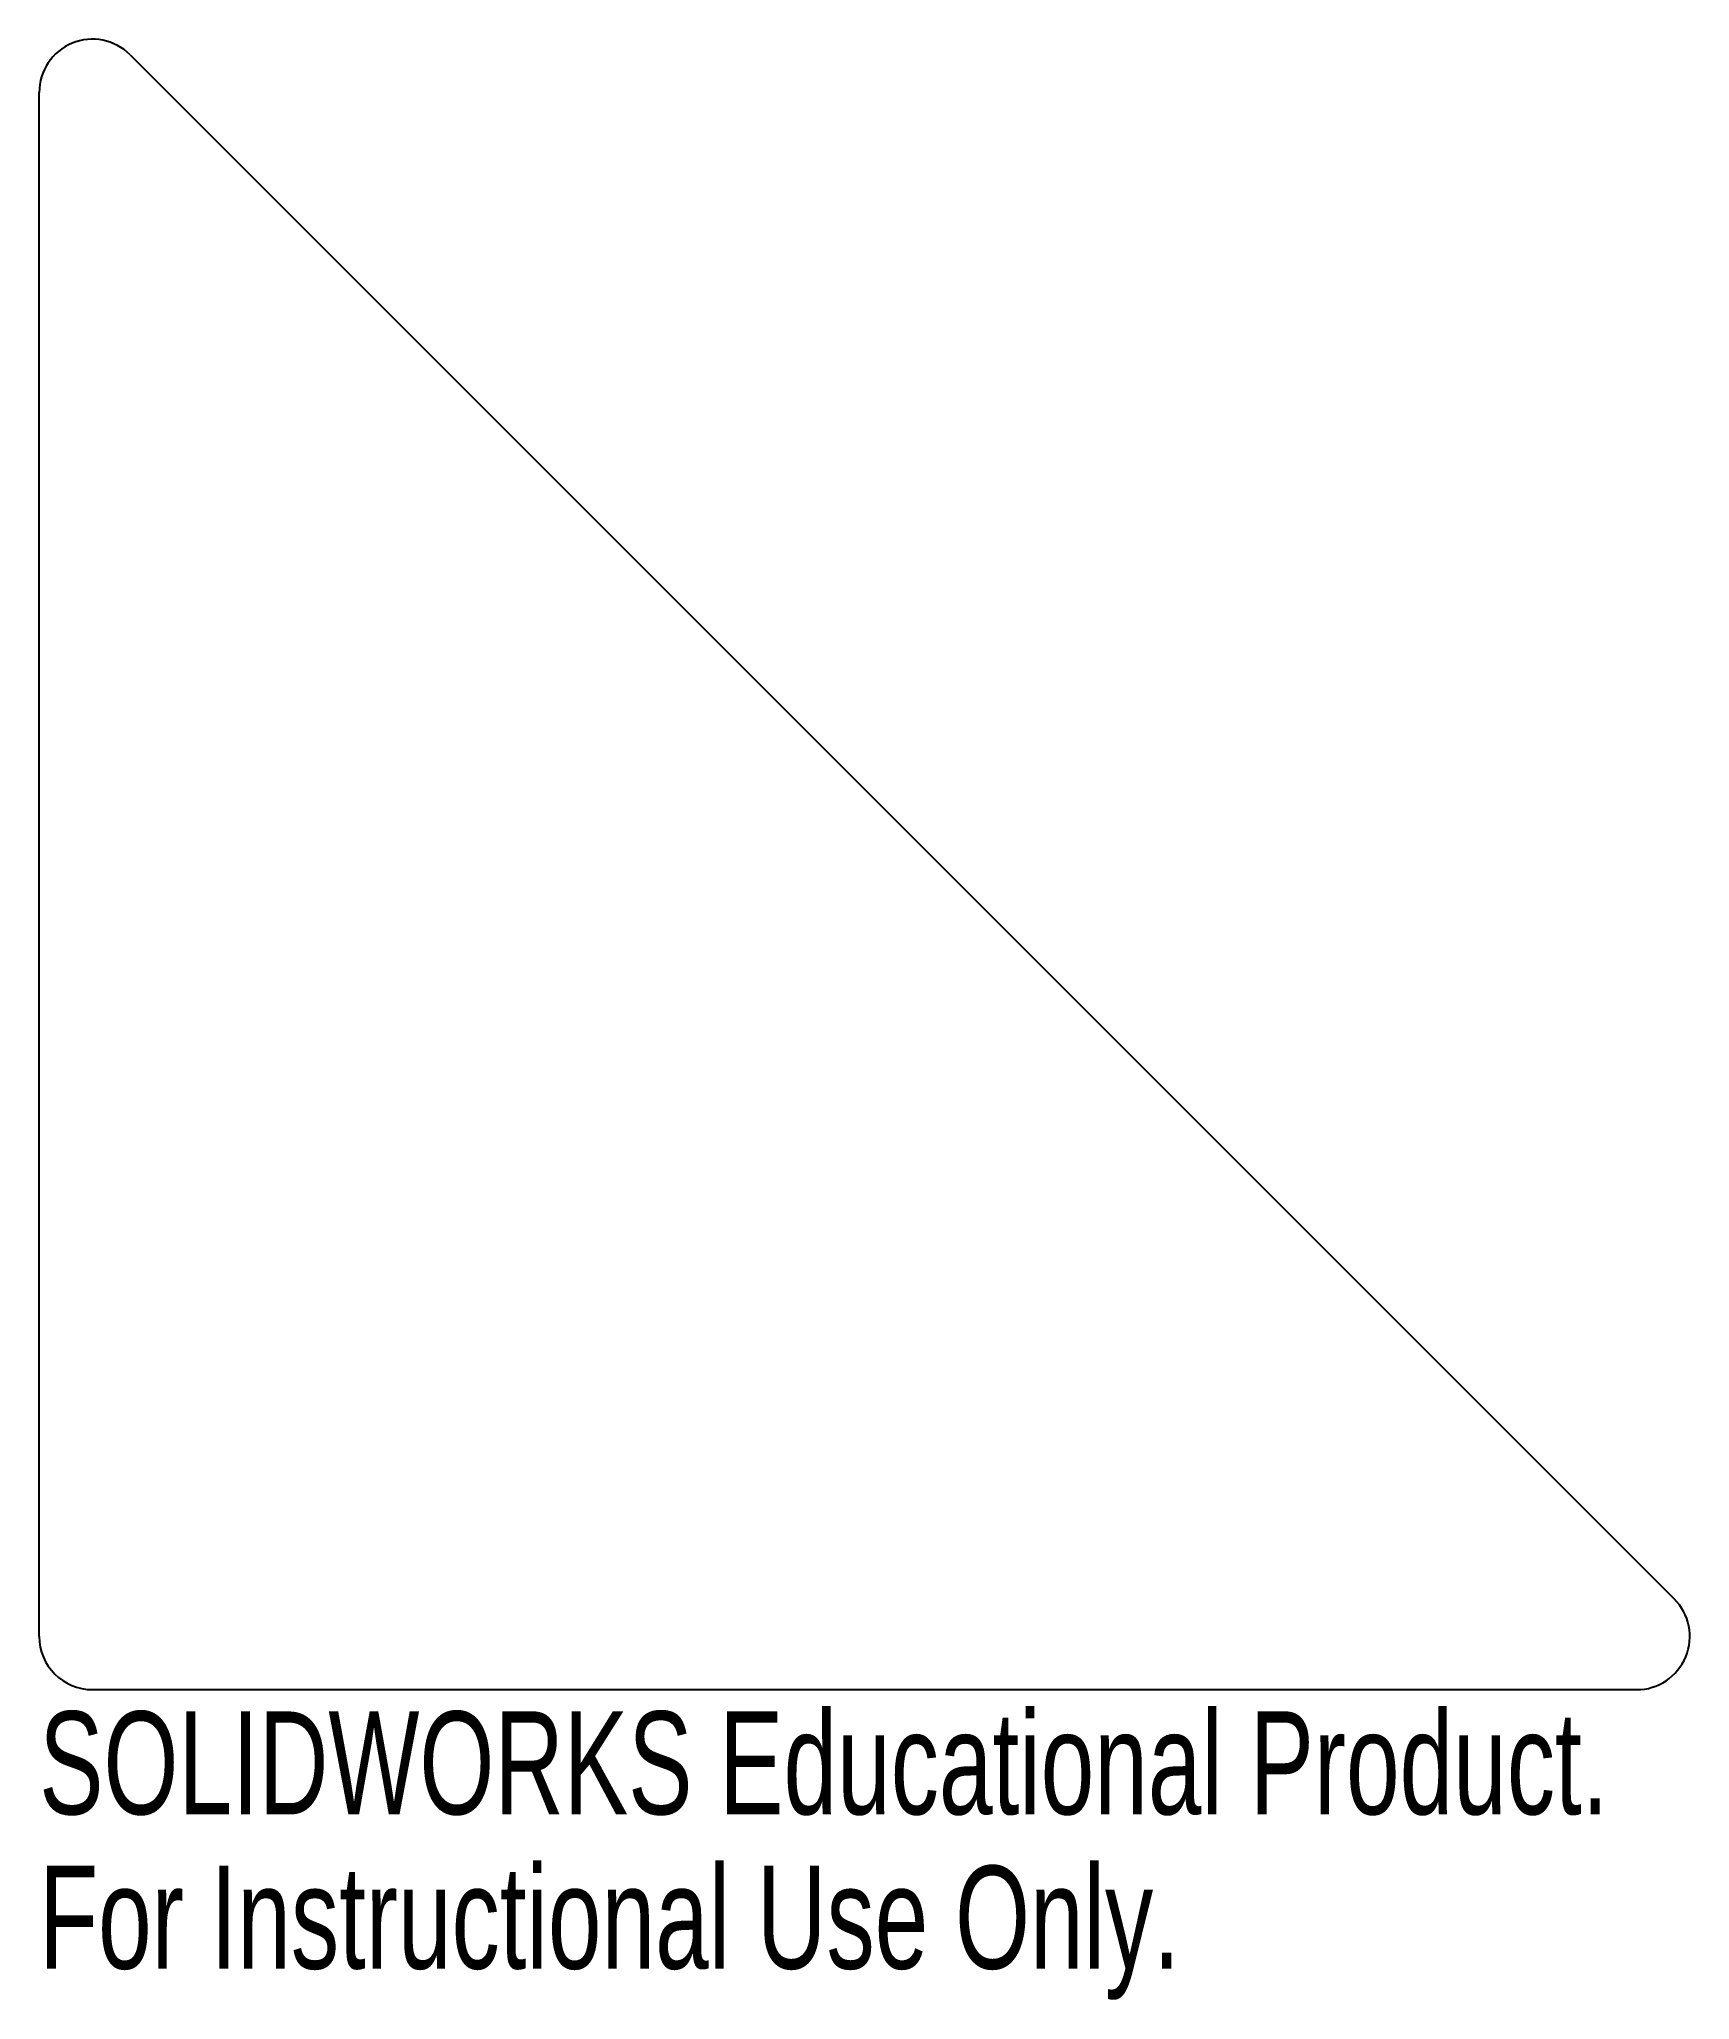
# Model space of a CAD drawing. Header units: millimetres. Extents: x 0 to 77.5, y -14.6 to 77.5.
import ezdxf

# ---------------------------------------------------------------- set-up
doc = ezdxf.new("R2010")
doc.units = ezdxf.units.MM
doc.styles.add('SLDTEXTSTYLE0', font='TXT', dxfattribs={"width": 0.7})

msp = doc.modelspace()

# ---------------------------------------------------------------- linework, layer by layer
at = {"color": 7, "linetype": 'Continuous', "lineweight": 25}
for p, q in [((4.268, 76.763), (76.763, 4.268)), ((0, 2.5), (0, 74.995)), ((2.5, 0), (74.995, 0))]:
    msp.add_line(p, q, dxfattribs=at)
for centre, start, end in [((2.5, 74.995), 45, 180), ((74.995, 2.5), 270, 45), ((2.5, 2.5), 180, 270)]:
    msp.add_arc(centre, 2.5, start, end, dxfattribs=at)

# ---------------------------------------------------------------- texts
at = {"color": 7, "linetype": 'Continuous', "char_height": 4.83362, "attachment_point": 1, "style": 'SLDTEXTSTYLE0'}
for s, insert in [('SOLIDWORKS Educational Product.', (0, -1.02)), ('For Instructional Use Only.', (0, -8.27))]:
    msp.add_mtext(s, dxfattribs=dict(at, insert=insert))

doc.saveas('drawing.dxf')
